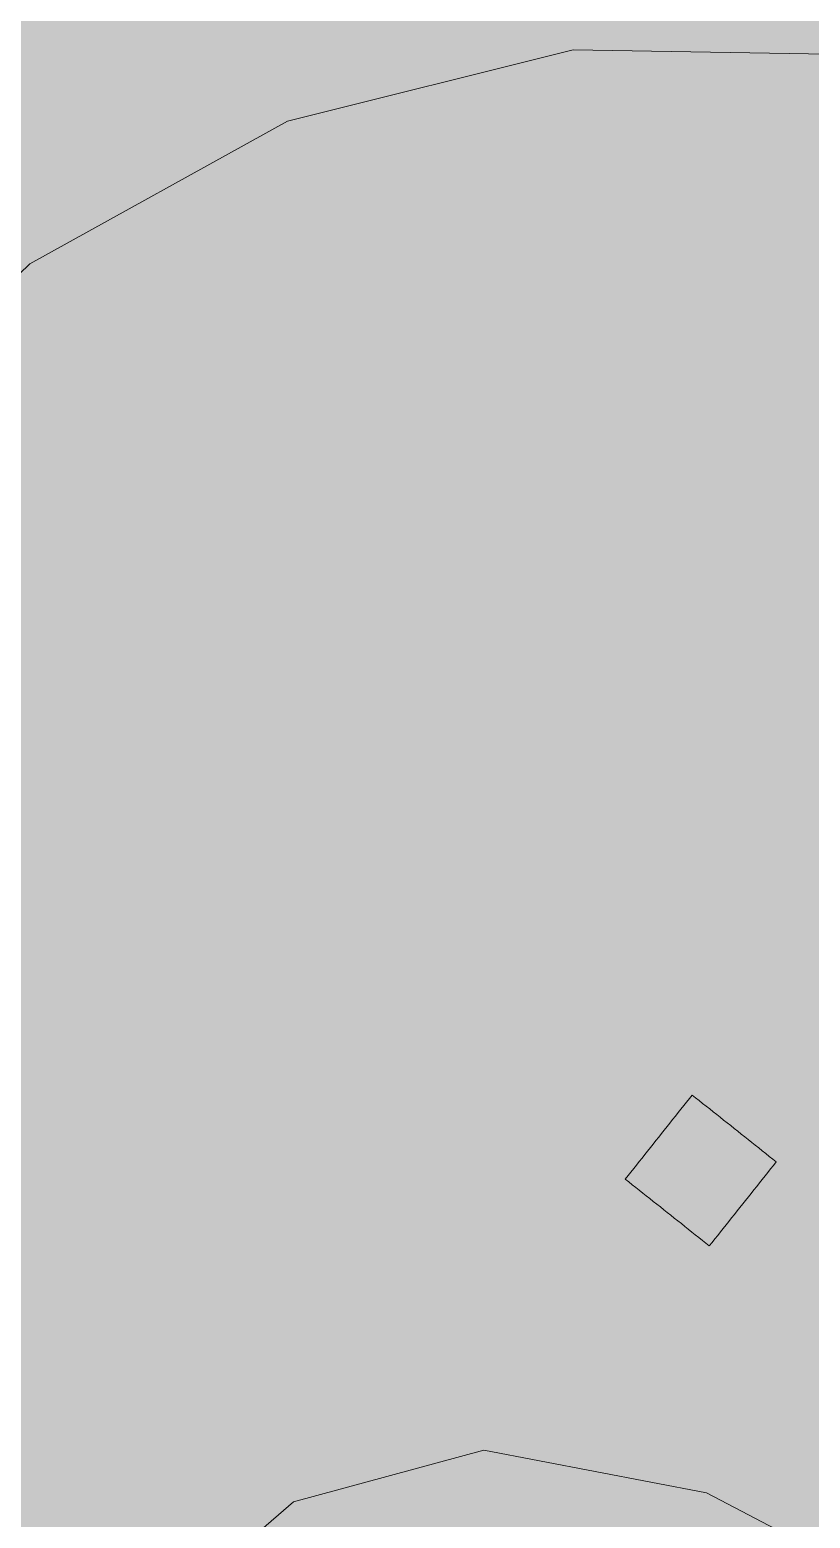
# Model space of a CAD drawing. Header units: millimetres. Extents: x -146962 to 322503, y -183624 to 284367.
# Drawn here: x 89030 to 90338, y 36808 to 39302 of the extents above; entities that cross this region are included whole.
import ezdxf

# ---------------------------------------------------------------- set-up
doc = ezdxf.new("R2010")
doc.units = ezdxf.units.MM
doc.layers.add('06_部屋の色', color=8, linetype='Continuous', lineweight=0)
doc.layers.add('30_敷地・外構', color=8, linetype='Continuous', lineweight=9)

msp = doc.modelspace()

# ---------------------------------------------------------------- hatches: boundary and pattern name
at = {"layer": '06_部屋の色', "true_color": 0xdde9cf}
msp.add_hatch(color=8, dxfattribs=at).paths.add_polyline_path([(83510.2, 29400.8), (83510.3, 31670.6), (83754.2, 32064.6), (83999.1, 32458.1), (84244.9, 32850.9), (84491.7, 33243.1), (84739.4, 33634.8), (84988.1, 34025.8), (85237.8, 34416.3), (85488.3, 34806.1), (85739.9, 35195.3), (85992.4, 35583.9), (86245.8, 35971.8), (86500.2, 36359.2), (86755.5, 36745.9), (87011.8, 37132), (87269, 37517.5), (87527.2, 37902.4), (87786.3, 38286.6), (88046.3, 38670.2), (88307.2, 39053.2), (88569.1, 39435.5), (88832, 39817.2), (89095.7, 40198.2), (89360.4, 40578.6), (89626, 40958.3), (89892.5, 41337.4), (90160, 41715.9), (90428.4, 42093.7), (90697.7, 42470.8), (90967.9, 42847.3), (91239, 43223.1), (91511.1, 43598.3), (91784.1, 43972.8), (92058, 44346.6), (92332.7, 44719.7), (92608.4, 45092.2), (92885.1, 45464), (93162.6, 45835.2), (93441, 46205.6), (93720.3, 46575.4), (94000.5, 46944.5), (94281.7, 47312.9), (94563.7, 47680.6), (94846.6, 48047.7), (95130.4, 48414), (95415.1, 48779.7), (95700.7, 49144.6), (95987.2, 49508.9), (96274.5, 49872.4), (96562.8, 50235.3), (96851.9, 50597.4), (97142, 50958.9), (97432.9, 51319.6), (97724.6, 51679.7), (98017.3, 52039), (98310.8, 52397.6), (98605.2, 52755.5), (98900.5, 53112.6), (99196.7, 53469.1), (99493.7, 53824.8), (99791.6, 54179.8), (100090.3, 54534), (100389.9, 54887.6), (100690.4, 55240.4), (100991.8, 55592.4), (101293.9, 55943.8), (101597, 56294.4), (101900.9, 56644.2), (102205.6, 56993.3), (102511.3, 57341.7), (102817.7, 57689.3), (103125, 58036.2), (103433.2, 58382.3), (103742.1, 58727.7), (104052, 59072.3), (104362.6, 59416.2), (104674.1, 59759.3), (104986.5, 60101.6), (105299.7, 60443.2), (105613.7, 60784), (105928.5, 61124.1), (106244.2, 61463.4), (106560.7, 61801.9), (106878, 62139.6), (107196.1, 62476.6), (107515.1, 62812.7), (107834.9, 63148.1), (108155.5, 63482.8), (108476.9, 63816.6), (108799.1, 64149.7), (109122.2, 64481.9), (109446, 64813.4), (109770.7, 65144.1), (110096.1, 65474), (110422.4, 65803.1), (110749.4, 66131.4), (111077.3, 66458.9), (111406, 66785.6), (111735.4, 67111.5), (112065.7, 67436.6), (112396.7, 67760.9), (112728.6, 68084.4), (113061.2, 68407.1), (113394.6, 68728.9), (113728.8, 69050), (114063.8, 69370.2), (114399.5, 69689.6), (114736, 70008.2), (115073.4, 70326), (115411.4, 70642.9), (115750.3, 70959.1), (116089.9, 71274.4), (116430.3, 71588.8), (116771.5, 71902.5), (117113.4, 72215.3), (117456.1, 72527.2), (117799.5, 72838.4), (118596.9, 72838.3), (118594.5, 29398.9)])
at = {"layer": '06_部屋の色', "true_color": 0xd0e1c2}
msp.add_hatch(color=8, dxfattribs=at).paths.add_polyline_path([(96795.3, 44800.1), (96995.1, 40900.1), (97594.9, 36900.1), (98994.7, 33400), (100394.5, 30199.9), (100394.5, 29399.9), (83510.2, 29400.8), (83510.3, 31670.6), (83714.7, 32000.8), (84134.5, 32674.5), (84134.5, 32674.5), (84558.1, 33348.1), (84558.1, 33348.1), (84985.6, 34021.8), (84985.6, 34021.8), (85417.2, 34695.5), (85852.8, 35369.1), (85852.8, 35369.1), (86292.4, 36042.8), (86292.4, 36042.8), (86736.1, 36716.4), (86736.1, 36716.4), (87184, 37390.1), (87184, 37390.1), (87636, 38063.8), (88092.1, 38737.4), (88552.4, 39411.1), (89017.2, 40084.7), (89486.2, 40758.4), (89486.2, 40758.4), (89959.4, 41432.1), (89959.4, 41432.1), (90437, 42105.7), (90919.2, 42779.4), (90919.2, 42779.4), (91405.8, 43453), (91896.8, 44126.7), (91896.8, 44126.7), (92392.4, 44800.3), (92392.4, 44800.3), (94845.5, 47200.2)])
at = {"layer": '30_敷地・外構', "true_color": 0xcfe0b8}
for points in [[(89462.2, 39149), (89941, 39268.3), (90434.3, 39259.7), (90908.6, 39123.7), (91331.5, 38869.6), (91674.2, 38514.7), (91913.4, 38083.2), (92032.8, 37604.4), (92024.2, 37111.1), (91888.2, 36636.8), (91634, 36213.9), (91279.1, 35871.2), (90847.6, 35632), (90368.9, 35512.6), (89875.6, 35521.2), (89401.3, 35657.2), (88978.4, 35911.3), (88635.6, 36266.3), (88396.4, 36697.8), (88277.1, 37176.5), (88285.7, 37669.8), (88421.7, 38144.1), (88675.8, 38567), (89030.7, 38909.8)], [(90065.8, 37423), (90070.5, 37428.9), (90075.1, 37434.8), (90079.8, 37440.6), (90084.5, 37446.5), (90089.2, 37452.4), (90093.8, 37458.2), (90098.5, 37464.1), (90103.2, 37470), (90107.8, 37475.8), (90112.5, 37481.7), (90117.2, 37487.6), (90121.8, 37493.5), (90126.5, 37499.3), (90131.2, 37505.2), (90135.8, 37511.1), (90140.5, 37516.9), (90146.4, 37512.3), (90152.3, 37507.6), (90158.1, 37502.9), (90164, 37498.3), (90169.9, 37493.6), (90175.7, 37488.9), (90181.6, 37484.2), (90187.5, 37479.6), (90193.3, 37474.9), (90199.2, 37470.2), (90205.1, 37465.6), (90210.9, 37460.9), (90216.8, 37456.2), (90222.7, 37451.6), (90228.6, 37446.9), (90234.4, 37442.2), (90240.3, 37437.6), (90246.2, 37432.9), (90252, 37428.2), (90257.9, 37423.6), (90263.8, 37418.9), (90269.6, 37414.2), (90275.5, 37409.5), (90281.4, 37404.9), (90276.7, 37399), (90272, 37393.1), (90267.4, 37387.3), (90262.7, 37381.4), (90258, 37375.5), (90253.4, 37369.7), (90248.7, 37363.8), (90244, 37357.9), (90239.4, 37352.1), (90234.7, 37346.2), (90230, 37340.3), (90225.4, 37334.4), (90220.7, 37328.6), (90216, 37322.7), (90211.3, 37316.8), (90206.7, 37311), (90202, 37305.1), (90197.3, 37299.2), (90192.7, 37293.4), (90188, 37287.5), (90183.3, 37281.6), (90178.7, 37275.7), (90174, 37269.9), (90169.3, 37264), (90163.5, 37268.7), (90157.6, 37273.3), (90151.7, 37278), (90145.8, 37282.7), (90140, 37287.4), (90134.1, 37292), (90128.2, 37296.7), (90122.4, 37301.4), (90116.5, 37306), (90110.6, 37310.7), (90104.8, 37315.4), (90098.9, 37320), (90093, 37324.7), (90087.2, 37329.4), (90081.3, 37334), (90075.4, 37338.7), (90069.5, 37343.4), (90063.7, 37348), (90057.8, 37352.7), (90051.9, 37357.4), (90046.1, 37362.1), (90040.2, 37366.7), (90034.3, 37371.4), (90028.5, 37376.1), (90033.1, 37381.9), (90037.8, 37387.8), (90042.5, 37393.7), (90047.1, 37399.5), (90051.8, 37405.4), (90056.5, 37411.3), (90061.1, 37417.1)]]:
    msp.add_hatch(color=8, dxfattribs=at).paths.add_polyline_path(points)

# ---------------------------------------------------------------- linework, layer by layer
at = {"layer": '30_敷地・外構'}
for points in [[(89462.2, 39149), (89941, 39268.3), (90434.3, 39259.7)], [(90368.9, 35512.6), (89875.6, 35521.2), (89401.3, 35657.2), (88978.4, 35911.3), (88635.6, 36266.3), (88396.4, 36697.8), (88277.1, 37176.5), (88285.7, 37669.8), (88421.7, 38144.1), (88675.8, 38567), (89030.7, 38909.8), (89462.2, 39149)], [(90065.8, 37423), (90070.5, 37428.9), (90075.1, 37434.8), (90079.8, 37440.6), (90084.5, 37446.5), (90089.2, 37452.4), (90093.8, 37458.2), (90098.5, 37464.1), (90103.2, 37470), (90107.8, 37475.8), (90112.5, 37481.7), (90117.2, 37487.6), (90121.8, 37493.5), (90126.5, 37499.3), (90131.2, 37505.2), (90135.8, 37511.1), (90140.5, 37516.9), (90146.4, 37512.3), (90152.3, 37507.6), (90158.1, 37502.9), (90164, 37498.3), (90169.9, 37493.6), (90175.7, 37488.9), (90181.6, 37484.2), (90187.5, 37479.6), (90193.3, 37474.9), (90199.2, 37470.2), (90205.1, 37465.6), (90210.9, 37460.9), (90216.8, 37456.2), (90222.7, 37451.6), (90228.6, 37446.9), (90234.4, 37442.2), (90240.3, 37437.6), (90246.2, 37432.9), (90252, 37428.2), (90257.9, 37423.6), (90263.8, 37418.9), (90269.6, 37414.2), (90275.5, 37409.5), (90281.4, 37404.9), (90276.7, 37399), (90272, 37393.1), (90267.4, 37387.3), (90262.7, 37381.4), (90258, 37375.5), (90253.4, 37369.7), (90248.7, 37363.8), (90244, 37357.9), (90239.4, 37352.1), (90234.7, 37346.2), (90230, 37340.3), (90225.4, 37334.4), (90220.7, 37328.6), (90216, 37322.7), (90211.3, 37316.8), (90206.7, 37311), (90202, 37305.1), (90197.3, 37299.2), (90192.7, 37293.4), (90188, 37287.5), (90183.3, 37281.6), (90178.7, 37275.7), (90174, 37269.9), (90169.3, 37264), (90163.5, 37268.7), (90157.6, 37273.3), (90151.7, 37278), (90145.8, 37282.7), (90140, 37287.4), (90134.1, 37292), (90128.2, 37296.7), (90122.4, 37301.4), (90116.5, 37306), (90110.6, 37310.7), (90104.8, 37315.4), (90098.9, 37320), (90093, 37324.7), (90087.2, 37329.4), (90081.3, 37334), (90075.4, 37338.7), (90069.5, 37343.4), (90063.7, 37348), (90057.8, 37352.7), (90051.9, 37357.4), (90046.1, 37362.1), (90040.2, 37366.7), (90034.3, 37371.4), (90028.5, 37376.1), (90033.1, 37381.9), (90037.8, 37387.8), (90042.5, 37393.7), (90047.1, 37399.5), (90051.8, 37405.4), (90056.5, 37411.3), (90061.1, 37417.1), (90065.8, 37423)], [(89245.7, 35589.7), (89067.8, 35907.1), (89045.7, 36236.9), (89193, 36593.4), (89472.6, 36835.4), (89791.5, 36922.1), (90164.5, 36850.6), (90327.9, 36764.9), (90423.3, 36707.2)]]:
    msp.add_lwpolyline(points, dxfattribs=at)

doc.saveas('drawing.dxf')
